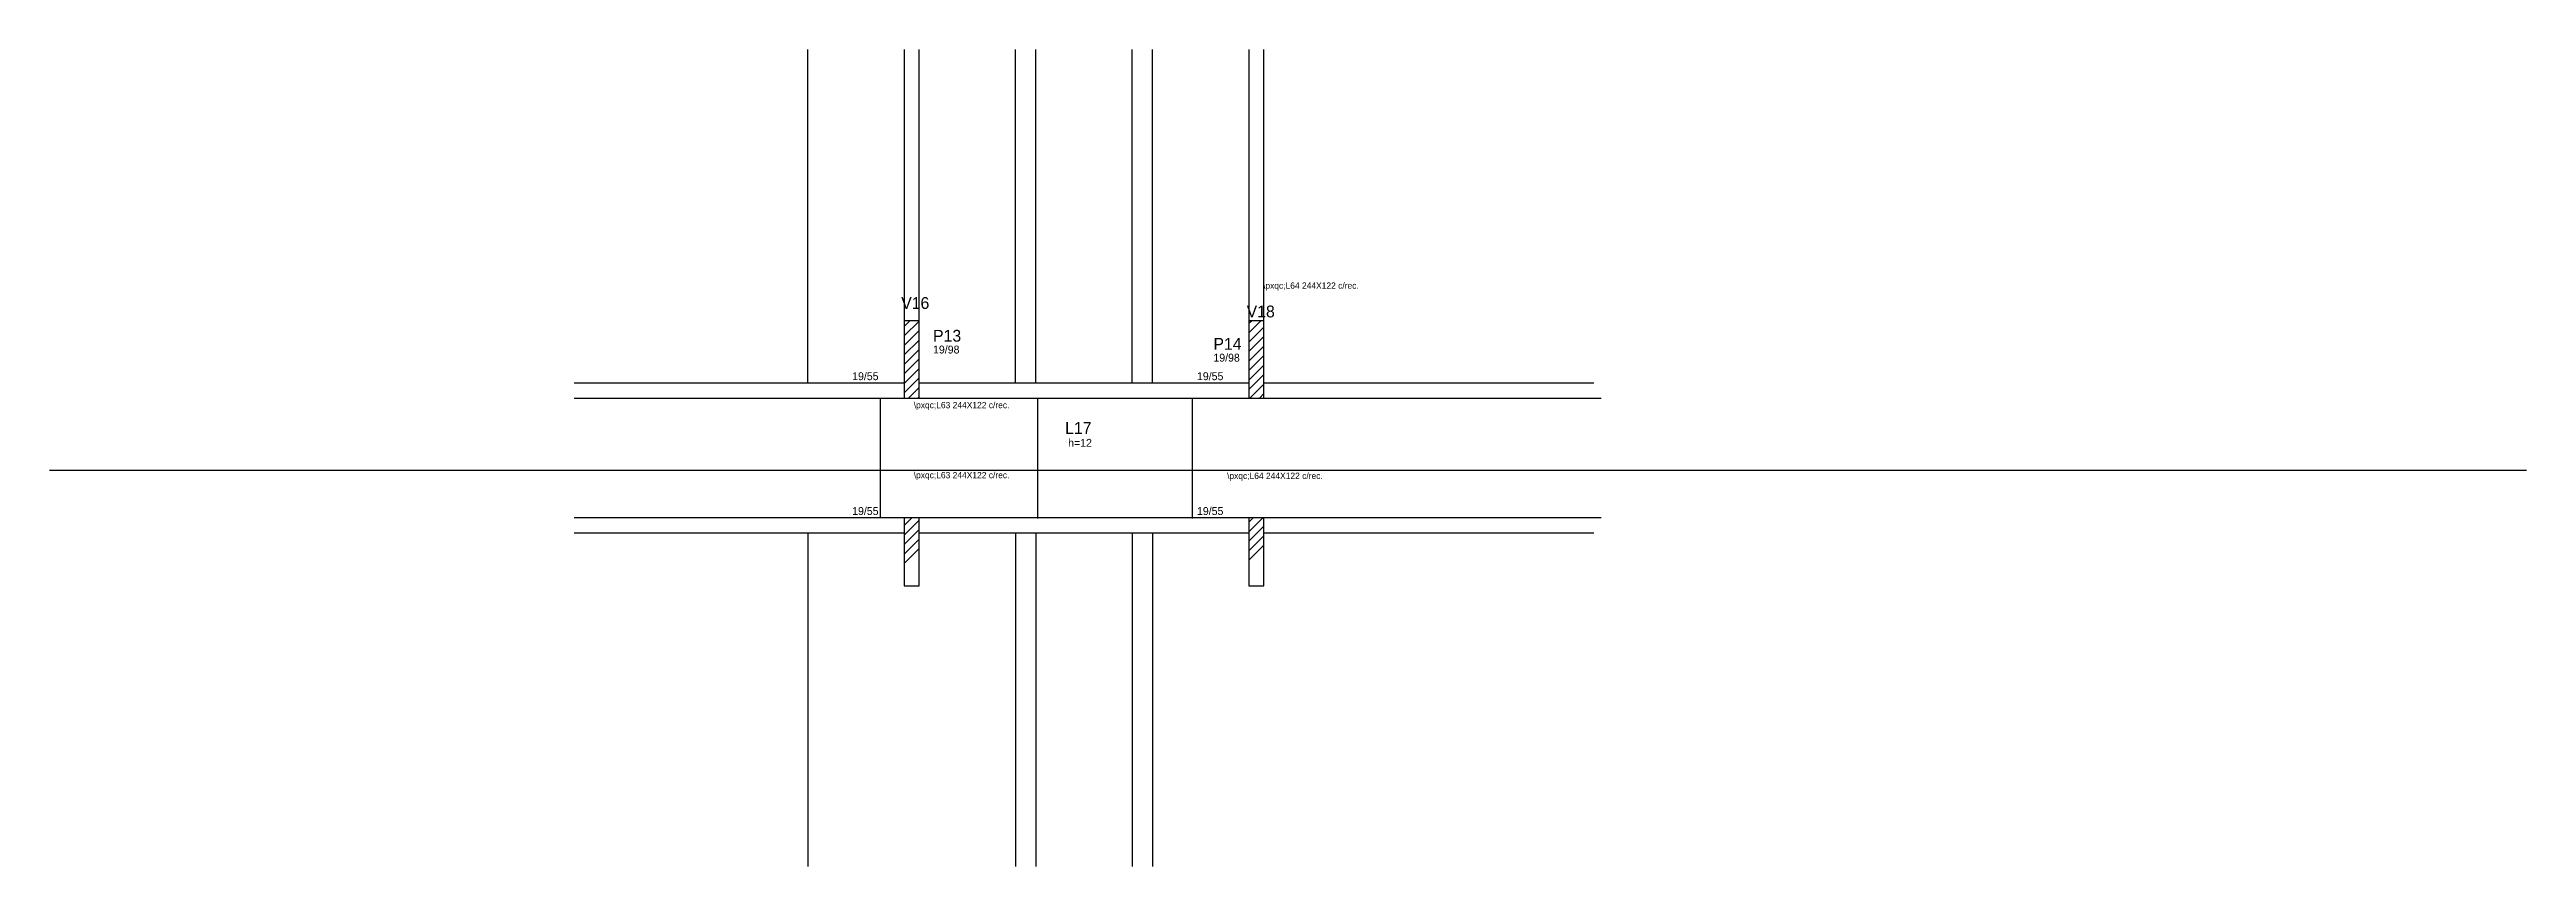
# Model space of a CAD drawing. Header units: metres. Extents: x 3844 to 6983, y 1686 to 2722.
import ezdxf

# ---------------------------------------------------------------- set-up
doc = ezdxf.new("R2010")
doc.units = ezdxf.units.M
for name, color, linetype in [('3', 7, 'Continuous'), ('4', 7, 'Continuous'), ('7', 7, 'Continuous'), ('AUX00', 7, 'Continuous'), ('Painéis', 7, 'Continuous')]:
    doc.layers.add(name, color=color, linetype=linetype)

msp = doc.modelspace()

# ---------------------------------------------------------------- linework, layer by layer
at = {"layer": '3', "color": 7, "lineweight": 25}
for p, q in [((4926.5, 2370.7), (4933.8, 2378)), ((4926.5, 2358.7), (4945.5, 2377.7)), ((4926.5, 2346.6), (4945.5, 2365.6)), ((5363.5, 2362.9), (5378.6, 2378)), ((5363.5, 2374.9), (5366.6, 2378)), ((5363.5, 2350.9), (5382.5, 2369.9)), ((5363.5, 2338.9), (5382.5, 2357.9)), ((4926.5, 2334.6), (4945.5, 2353.6)), ((4926.5, 2322.6), (4945.5, 2341.6)), ((4926.5, 2310.6), (4945.5, 2329.6)), ((5363.5, 2326.8), (5382.5, 2345.8)), ((5363.5, 2314.8), (5382.5, 2333.8)), ((4926.5, 2298.5), (4945.5, 2317.5)), ((4926.5, 2286.5), (4945.5, 2305.5)), ((4932, 2280), (4945.5, 2293.5)), ((5363.5, 2302.8), (5382.5, 2321.8)), ((5363.5, 2290.8), (5382.5, 2309.8)), ((5364.8, 2280), (5382.5, 2297.8)), ((4944, 2280), (4945.5, 2281.5)), ((5376.8, 2280), (5382.5, 2285.7)), ((4926.5, 2118.2), (4936.3, 2128)), ((4926.5, 2106.2), (4945.5, 2125.2)), ((4926.5, 2094.2), (4945.5, 2113.2)), ((5363.5, 2110.5), (5381.1, 2128)), ((5363.5, 2122.5), (5369, 2128)), ((5363.5, 2098.4), (5382.5, 2117.4)), ((5363.5, 2086.4), (5382.5, 2105.4)), ((4926.5, 2082.2), (4945.5, 2101.2)), ((4926.5, 2070.2), (4945.5, 2089.2)), ((5363.5, 2074.4), (5382.5, 2093.4))]:
    msp.add_line(p, q, dxfattribs=at)
for points in [[(4926.5, 2722), (4926.5, 2378)], [(4945.5, 2378), (4945.5, 2722)], [(5363.5, 2722), (5363.5, 2378)], [(5382.5, 2378), (5382.5, 2722)], [(4926.5, 2299), (4508.5, 2299)], [(5363.5, 2299), (4945.5, 2299)], [(5800.5, 2299), (5382.5, 2299)], [(4508.5, 2280), (4926.5, 2280)], [(4945.5, 2280), (5363.5, 2280)], [(5382.5, 2280), (5810, 2280)], [(4926.5, 2128), (4508.5, 2128)], [(4508.5, 2109), (4926.5, 2109)], [(5363.5, 2128), (4945.5, 2128)], [(4945.5, 2109), (5363.5, 2109)], [(5810, 2128), (5382.5, 2128)], [(5382.5, 2109), (5800.5, 2109)]]:
    msp.add_lwpolyline(points, dxfattribs=at)
at = {"layer": '7', "color": 7, "lineweight": 25}
for points in [[(4926.5, 2280), (4945.5, 2280), (4945.5, 2378), (4926.5, 2378), (4926.5, 2280)], [(5363.5, 2280), (5382.5, 2280), (5382.5, 2378), (5363.5, 2378), (5363.5, 2280)], [(4926.5, 2042), (4945.5, 2042), (4945.5, 2128), (4926.5, 2128), (4926.5, 2042)], [(5363.5, 2042), (5382.5, 2042), (5382.5, 2128), (5363.5, 2128), (5363.5, 2042)]]:
    msp.add_lwpolyline(points, dxfattribs=at)
at = {"layer": 'Painéis', "color": 7, "lineweight": 25}
for p, q in [((4804.5, 2299), (4804.5, 2722)), ((5067.5, 2299), (5067.5, 2722)), ((5093.5, 2299), (5093.5, 2722)), ((5215.5, 2299), (5215.5, 2722)), ((5241.5, 2299), (5241.5, 2722)), ((4896, 2280), (4896, 2128)), ((5095.5, 2280), (5095.5, 2127.1)), ((5291.5, 2280), (5291.5, 2127.1)), ((3843.5, 2188.5), (6982.5, 2188.5)), ((4804.5, 2109), (4804.5, 1686)), ((5067.5, 2109), (5067.5, 1686)), ((5093.5, 2109), (5093.5, 1686)), ((5215.5, 2109), (5215.5, 1686)), ((5241.5, 2109), (5241.5, 1686))]:
    msp.add_line(p, q, dxfattribs=at)

# ---------------------------------------------------------------- texts
at = {"layer": '3', "color": 7, "lineweight": 25}
for s, p in [('19/98', (4963.2, 2336.5)), ('19/98', (5318.5, 2326.2)), ('19/55', (4860.7, 2302.7)), ('19/55', (5297.7, 2302.7)), ('h=12', (5134.4, 2218.2)), ('19/55', (4860.7, 2131.7)), ('19/55', (5297.7, 2131.7))]:
    msp.add_text(s, height=10, dxfattribs=at).set_placement(p)
at = {"layer": '4', "color": 7, "lineweight": 25}
for s, p in [('V16', (4922.8, 2393)), ('V18', (5360.6, 2382.3)), ('P13', (4963.2, 2351.5)), ('P14', (5318.5, 2341.2)), ('L17', (5130.6, 2234.6))]:
    msp.add_text(s, height=15, dxfattribs=at).set_placement(p)
at = {"layer": 'AUX00', "color": 7, "lineweight": 25}
for s, p in [('\\pxqc;L64^J244X122^Jc/rec.', (5381.4, 2418.6)), ('\\pxqc;L63^J244X122^Jc/rec.', (4938.7, 2267.1)), ('\\pxqc;L63^J244X122^Jc/rec.', (4938.7, 2178.3)), ('\\pxqc;L64^J244X122^Jc/rec.', (5335.8, 2177.4))]:
    msp.add_text(s, height=8, dxfattribs=at).set_placement(p)

doc.saveas('drawing.dxf')
